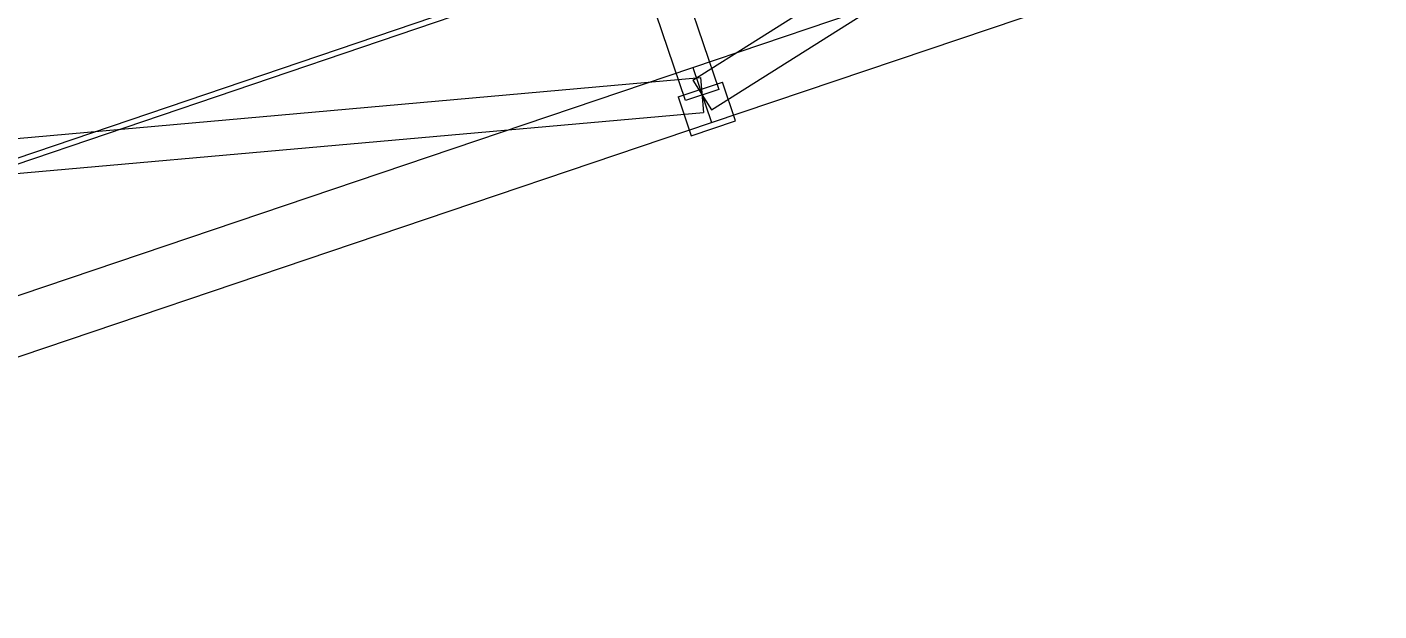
# Model space of a CAD drawing. Header units: millimetres. Extents: x -1970 to 34302, y -65268 to 6837.
# Drawn here: x 6402 to 7559, y 1365 to 1865 of the extents above; entities that cross this region are included whole.
import ezdxf

# ---------------------------------------------------------------- set-up
doc = ezdxf.new("R2010")
doc.units = ezdxf.units.MM
doc.layers.add('COTAS_P', color=1, linetype='Continuous', lineweight=0)
doc.layers.add('lateral_C01', color=7, linetype='Continuous', lineweight=0)
doc.dimstyles.new('R19_100', dxfattribs={"dimtxt": 250, "dimasz": 150, "dimexe": 150, "dimexo": 80, "dimgap": 100, "dimtad": 1, "dimtih": 1, "dimtoh": 1, "dimdsep": 46, "dimcen": 0.09, "dimadec": 0, "dimazin": 0, "dimtfac": 1, "dimtdec": 4, "dimtofl": 0, "dimtmove": 0, "dimatfit": 3, "dimfxl": 1, "dimtolj": 1, "dimtzin": 0, "dimarcsym": 0})

# ---------------------------------------------------------------- blocks, each defined once
blk = doc.blocks.new('*D0')
at = {"layer": 'COTAS_P', "color": 0, "lineweight": -2, "transparency": 16777216}
for p, q in [((10918.9, 3565.8), (10608.3, 4484.8)), ((1803.3, 1350.6), (10514.3, 4294.7)), ((1923.7, 525.8), (1613.2, 1444.7))]:
    blk.add_line(p, q, dxfattribs=at)
at = {"layer": 'COTAS_P', "color": 0, "transparency": 16777216}
for points in [[(10506.3, 4318.3), (10522.3, 4271), (10656.4, 4342.7)], [(1795.3, 1374.3), (1811.3, 1327), (1661.2, 1302.6)]]:
    blk.add_solid(points, dxfattribs=at)
at = {"layer": 'Defpoints', "color": 0, "transparency": 16777216}
for p in [(10656.4, 4342.7), (10944.5, 3490.1), (1949.4, 450)]:
    blk.add_point(p, dxfattribs=at)

msp = doc.modelspace()

# ---------------------------------------------------------------- linework, layer by layer
at = {"layer": 'lateral_C01'}
for p, q in [((2012.494, 264.236), (11002.451, 3319.63)), ((2014.103, 259.502), (11004.06, 3314.896)), ((6971.674, 1819.7), (8015.653, 2478.643)), ((6987.686, 1794.331), (8031.666, 2453.274)), ((6971.676, 1830.699), (8108.506, 2214.908)), ((6987.684, 1783.331), (8124.515, 2167.54)), ((6901.04, 2086.552), (6993.89, 1811.818)), ((6965.47, 1802.213), (6872.619, 2076.947)), ((5834.845, 1446.49), (6971.676, 1830.699)), ((6971.676, 1830.699), (6987.684, 1783.331)), ((5748.669, 1712.481), (6978.35, 1821.956)), ((6959.132, 1805.348), (6997.026, 1818.155)), ((6971.674, 1819.7), (6987.686, 1794.331)), ((6978.35, 1821.956), (6981.01, 1792.074)), ((7008.232, 1784.998), (6997.026, 1818.155)), ((6993.89, 1811.818), (6965.47, 1802.213)), ((6959.132, 1805.348), (6970.338, 1772.191)), ((5751.329, 1682.599), (6981.01, 1792.074)), ((5850.854, 1399.122), (6987.684, 1783.331)), ((6970.338, 1772.191), (7008.232, 1784.998))]:
    msp.add_line(p, q, dxfattribs=at)

# ---------------------------------------------------------------- dimensions: what is measured, and where the dimension line sits
at = {"layer": 'COTAS_P'}
dim = msp.add_aligned_dim(p1=(1949.358, 450), p2=(10944.529, 3490.056), distance=900, text='<> P', dimstyle='R19_100', dxfattribs=at)
dim.commit()
dim.dimension.update_dxf_attribs({"geometry": '*D0', "text_midpoint": (6158.787, 2822.651)})

doc.saveas('drawing.dxf')
